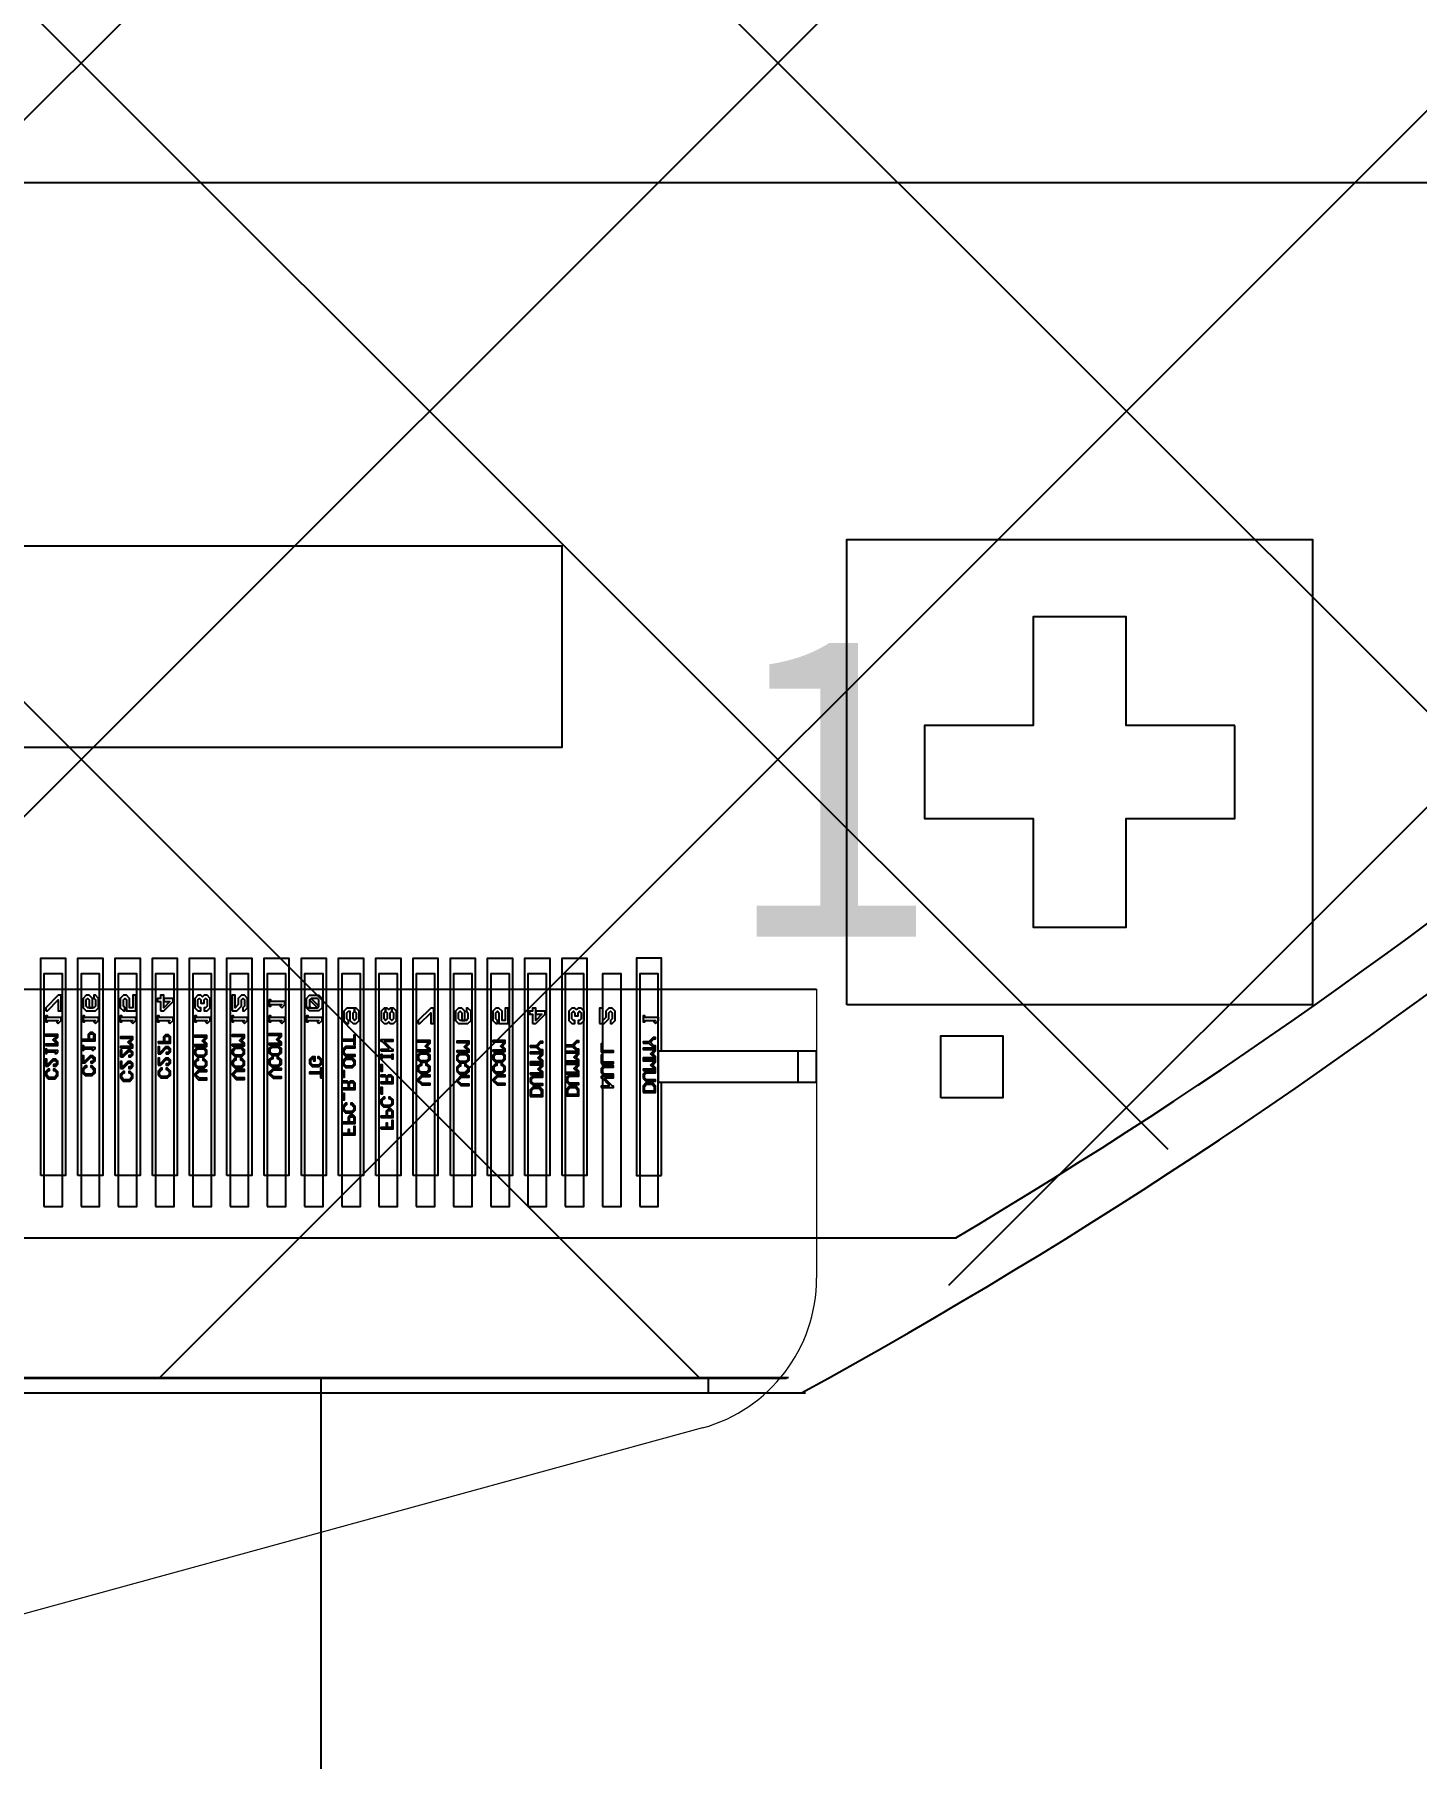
# Model space of a CAD drawing. Header units: millimetres. Extents: x 1040 to 3675, y 249 to 975.
# Drawn here: x 3313.32 to 3317.77, y 853.98 to 859.53 of the extents above; entities that cross this region are included whole.
import ezdxf

# ---------------------------------------------------------------- set-up
doc = ezdxf.new("R2010")
doc.units = ezdxf.units.MM
for name, color, linetype in [('BL', 6, 'Continuous'), ('FPC', 33, 'Continuous'), ('LCD', 5, 'Continuous')]:
    doc.layers.add(name, color=color, linetype=linetype)
doc.styles.add('宋体', font='')
doc.styles.get('宋体').set_extended_font_data('SimSun')

# ---------------------------------------------------------------- blocks, each defined once
blk = doc.blocks.new('de')
at = {"layer": 'LCD', "color": 1}
blk.add_line((59.2205, 99.5683), (32.5407, 99.5683), dxfattribs=at)
blk.add_lwpolyline([(53.0447, 128.0883), (38.7164, 128.0883, 0.197623), (29.1945, 118.2785), (29.1945, 104.9381, 0.164832), (36.687, 96.1683), (55.0742, 96.1683, 0.164367), (62.5545, 104.908), (62.5545, 118.3087, 0.197153)], format="xyb", close=True, dxfattribs=at)
at = {"layer": 'LCD', "color": 5}
blk.add_lwpolyline([(54.7231, 96.9193), (54.7231, 98.4193), (56.2231, 98.4193), (56.2231, 96.9193), (54.7231, 96.9193)], close=True, dxfattribs=at)
at = {"layer": 'LCD', "color": 1}
blk.add_lwpolyline([(37.9445, 97.7483), (37.9445, 98.3983), (53.8045, 98.3983), (53.8045, 97.7483), (37.9445, 97.7483)], close=True, dxfattribs=at)
at = {"layer": 'LCD', "color": 3}
blk.add_lwpolyline([(55.9731, 97.8193), (55.6231, 97.8193), (55.6231, 98.1693), (55.3231, 98.1693), (55.3231, 97.8193), (54.9731, 97.8193), (54.9731, 97.5193), (55.3231, 97.5193), (55.3231, 97.1693), (55.6231, 97.1693), (55.6231, 97.5193), (55.9731, 97.5193), (55.9731, 97.8193)], close=True, dxfattribs=at)
at = {"layer": 'LCD'}
for points in [[(52.1254, 96.3693), (52.1254, 97.0693), (52.2054, 97.0693), (52.2054, 96.3693), (52.1254, 96.3693)], [(52.2454, 96.3693), (52.2454, 97.0693), (52.3254, 97.0693), (52.3254, 96.3693), (52.2454, 96.3693)], [(52.3654, 96.3693), (52.3654, 97.0693), (52.4454, 97.0693), (52.4454, 96.3693), (52.3654, 96.3693)], [(52.4854, 96.3693), (52.4854, 97.0693), (52.5654, 97.0693), (52.5654, 96.3693), (52.4854, 96.3693)], [(52.6054, 96.3693), (52.6054, 97.0693), (52.6854, 97.0693), (52.6854, 96.3693), (52.6054, 96.3693)], [(52.7254, 96.3693), (52.7254, 97.0693), (52.8054, 97.0693), (52.8054, 96.3693), (52.7254, 96.3693)], [(52.8454, 96.3693), (52.8454, 97.0693), (52.9254, 97.0693), (52.9254, 96.3693), (52.8454, 96.3693)], [(52.9654, 96.3693), (52.9654, 97.0693), (53.0454, 97.0693), (53.0454, 96.3693), (52.9654, 96.3693)], [(53.0854, 96.3693), (53.0854, 97.0693), (53.1654, 97.0693), (53.1654, 96.3693), (53.0854, 96.3693)], [(53.2054, 96.3693), (53.2054, 97.0693), (53.2854, 97.0693), (53.2854, 96.3693), (53.2054, 96.3693)], [(53.3254, 96.3693), (53.3254, 97.0693), (53.4054, 97.0693), (53.4054, 96.3693), (53.3254, 96.3693)], [(53.4454, 96.3693), (53.4454, 97.0693), (53.5254, 97.0693), (53.5254, 96.3693), (53.4454, 96.3693)], [(53.5654, 96.3693), (53.5654, 97.0693), (53.6454, 97.0693), (53.6454, 96.3693), (53.5654, 96.3693)], [(53.6854, 96.3693), (53.6854, 97.0693), (53.7654, 97.0693), (53.7654, 96.3693), (53.6854, 96.3693)], [(53.8054, 96.3693), (53.8054, 97.0693), (53.8854, 97.0693), (53.8854, 96.3693), (53.8054, 96.3693)], [(54.1254, 96.3693), (54.1254, 96.6693), (54.6254, 96.6693), (54.6254, 96.7693), (54.1254, 96.7693), (54.1254, 97.0693), (54.0454, 97.0693), (54.0454, 96.3693), (54.1254, 96.3693)], [(52.1419, 96.8996), (52.1469, 96.8996), (52.1819, 96.9346), (52.1819, 96.8996), (52.1919, 96.8996), (52.1919, 96.9496), (52.1819, 96.9496), (52.1419, 96.9096), (52.1419, 96.8996)], [(52.2719, 96.8996), (52.3019, 96.8996), (52.3119, 96.9096), (52.3119, 96.9396), (52.3019, 96.9496), (52.2969, 96.9496), (52.2969, 96.9396), (52.3019, 96.9346), (52.3019, 96.9146), (52.2969, 96.9096), (52.2769, 96.9096), (52.2719, 96.9146), (52.2719, 96.9346), (52.2769, 96.9396), (52.2819, 96.9346), (52.2819, 96.9096), (52.2919, 96.9096), (52.2919, 96.9396), (52.2819, 96.9496), (52.2719, 96.9496), (52.2619, 96.9396), (52.2619, 96.9096), (52.2719, 96.8996)], [(52.3919, 96.8996), (52.3969, 96.8996), (52.3969, 96.9096), (52.3919, 96.9146), (52.3919, 96.9346), (52.3969, 96.9396), (52.4019, 96.9346), (52.4019, 96.8996), (52.4319, 96.8996), (52.4319, 96.9496), (52.4219, 96.9496), (52.4219, 96.9096), (52.4119, 96.9096), (52.4119, 96.9396), (52.4019, 96.9496), (52.3919, 96.9496), (52.3819, 96.9396), (52.3819, 96.9096), (52.3919, 96.8996)], [(52.5119, 96.8996), (52.5219, 96.8996), (52.5519, 96.9296), (52.5519, 96.9396), (52.5219, 96.9396), (52.5219, 96.9296), (52.5419, 96.9296), (52.5219, 96.9096), (52.5219, 96.9496), (52.5119, 96.9496), (52.5119, 96.9396), (52.5019, 96.9396), (52.5019, 96.9296), (52.5119, 96.9296), (52.5119, 96.8996)], [(52.6319, 96.8996), (52.6419, 96.8996), (52.6419, 96.9096), (52.6369, 96.9096), (52.6319, 96.9146), (52.6319, 96.9346), (52.6369, 96.9396), (52.6419, 96.9346), (52.6419, 96.9246), (52.6519, 96.9246), (52.6519, 96.9346), (52.6569, 96.9396), (52.6619, 96.9346), (52.6619, 96.9146), (52.6569, 96.9096), (52.6519, 96.9096), (52.6519, 96.8996), (52.6619, 96.8996), (52.6719, 96.9096), (52.6719, 96.9396), (52.6619, 96.9496), (52.6519, 96.9496), (52.6469, 96.9446), (52.6419, 96.9496), (52.6319, 96.9496), (52.6219, 96.9396), (52.6219, 96.9096), (52.6319, 96.8996)], [(52.7419, 96.8996), (52.7569, 96.8996), (52.7719, 96.9146), (52.7719, 96.9346), (52.7769, 96.9396), (52.7819, 96.9346), (52.7819, 96.9146), (52.7769, 96.9096), (52.7769, 96.8996), (52.7819, 96.8996), (52.7919, 96.9096), (52.7919, 96.9396), (52.7819, 96.9496), (52.7719, 96.9496), (52.7619, 96.9396), (52.7619, 96.9196), (52.7519, 96.9096), (52.7519, 96.9496), (52.7419, 96.9496), (52.7419, 96.8996)], [(52.9019, 96.9096), (52.9119, 96.9196), (52.9119, 96.9296), (52.8669, 96.9296), (52.8669, 96.9346), (52.8619, 96.9346), (52.8619, 96.9146), (52.8669, 96.9146), (52.8669, 96.9196), (52.9019, 96.9196), (52.8969, 96.9146), (52.9019, 96.9096)], [(52.9819, 96.9096), (52.9819, 96.9396), (52.9919, 96.9496), (53.0219, 96.9496), (53.0319, 96.9396), (53.0319, 96.9096), (53.0219, 96.8996), (52.9919, 96.8996), (52.9819, 96.9096), (53.0169, 96.9096), (53.0219, 96.9146), (53.0219, 96.9346), (53.0169, 96.9396), (52.9969, 96.9396), (52.9919, 96.9346), (52.9919, 96.9146), (52.9969, 96.9096), (52.9819, 96.9096)], [(53.0169, 96.9096), (53.0219, 96.9146), (52.9969, 96.9396), (52.9919, 96.9346), (53.0169, 96.9096)], [(52.1819, 96.8586), (52.1919, 96.8686), (52.1919, 96.8786), (52.1469, 96.8786), (52.1469, 96.8836), (52.1419, 96.8836), (52.1419, 96.8636), (52.1469, 96.8636), (52.1469, 96.8686), (52.1819, 96.8686), (52.1769, 96.8636), (52.1819, 96.8586)], [(52.3019, 96.8586), (52.3119, 96.8686), (52.3119, 96.8786), (52.2669, 96.8786), (52.2669, 96.8836), (52.2619, 96.8836), (52.2619, 96.8636), (52.2669, 96.8636), (52.2669, 96.8686), (52.3019, 96.8686), (52.2969, 96.8636), (52.3019, 96.8586)], [(52.4219, 96.8586), (52.4319, 96.8686), (52.4319, 96.8786), (52.3869, 96.8786), (52.3869, 96.8836), (52.3819, 96.8836), (52.3819, 96.8636), (52.3869, 96.8636), (52.3869, 96.8686), (52.4219, 96.8686), (52.4169, 96.8636), (52.4219, 96.8586)], [(52.5419, 96.8586), (52.5519, 96.8686), (52.5519, 96.8786), (52.5069, 96.8786), (52.5069, 96.8836), (52.5019, 96.8836), (52.5019, 96.8636), (52.5069, 96.8636), (52.5069, 96.8686), (52.5419, 96.8686), (52.5369, 96.8636), (52.5419, 96.8586)], [(52.6619, 96.8586), (52.6719, 96.8686), (52.6719, 96.8786), (52.6269, 96.8786), (52.6269, 96.8836), (52.6219, 96.8836), (52.6219, 96.8636), (52.6269, 96.8636), (52.6269, 96.8686), (52.6619, 96.8686), (52.6569, 96.8636), (52.6619, 96.8586)], [(52.7819, 96.8586), (52.7919, 96.8686), (52.7919, 96.8786), (52.7469, 96.8786), (52.7469, 96.8836), (52.7419, 96.8836), (52.7419, 96.8636), (52.7469, 96.8636), (52.7469, 96.8686), (52.7819, 96.8686), (52.7769, 96.8636), (52.7819, 96.8586)], [(52.9019, 96.8586), (52.9119, 96.8686), (52.9119, 96.8786), (52.8669, 96.8786), (52.8669, 96.8836), (52.8619, 96.8836), (52.8619, 96.8636), (52.8669, 96.8636), (52.8669, 96.8686), (52.9019, 96.8686), (52.8969, 96.8636), (52.9019, 96.8586)], [(53.0219, 96.8586), (53.0319, 96.8686), (53.0319, 96.8786), (52.9869, 96.8786), (52.9869, 96.8836), (52.9819, 96.8836), (52.9819, 96.8636), (52.9869, 96.8636), (52.9869, 96.8686), (53.0219, 96.8686), (53.0169, 96.8636), (53.0219, 96.8586)], [(53.1119, 96.8586), (53.1169, 96.8586), (53.1169, 96.8686), (53.1119, 96.8736), (53.1119, 96.8936), (53.1169, 96.8986), (53.1219, 96.8986), (53.1219, 96.8686), (53.1319, 96.8586), (53.1419, 96.8586), (53.1519, 96.8686), (53.1519, 96.8986), (53.1419, 96.9086), (53.1369, 96.9086), (53.1369, 96.8986), (53.1419, 96.8936), (53.1419, 96.8736), (53.1369, 96.8686), (53.1319, 96.8736), (53.1319, 96.8936), (53.1369, 96.8986), (53.1369, 96.9086), (53.1119, 96.9086), (53.1019, 96.8986), (53.1019, 96.8686), (53.1119, 96.8586)], [(53.2319, 96.8586), (53.2419, 96.8586), (53.2469, 96.8636), (53.2519, 96.8586), (53.2619, 96.8586), (53.2719, 96.8686), (53.2719, 96.8986), (53.2619, 96.9086), (53.2569, 96.9086), (53.2569, 96.8986), (53.2619, 96.8936), (53.2619, 96.8736), (53.2569, 96.8686), (53.2519, 96.8736), (53.2519, 96.8936), (53.2569, 96.8986), (53.2569, 96.9086), (53.2519, 96.9086), (53.2469, 96.9036), (53.2419, 96.9086), (53.2369, 96.9086), (53.2369, 96.8986), (53.2419, 96.8936), (53.2419, 96.8736), (53.2369, 96.8686), (53.2319, 96.8736), (53.2319, 96.8936), (53.2369, 96.8986), (53.2369, 96.9086), (53.2319, 96.9086), (53.2219, 96.8986), (53.2219, 96.8686), (53.2319, 96.8586)], [(53.3419, 96.8586), (53.3469, 96.8586), (53.3819, 96.8936), (53.3819, 96.8586), (53.3919, 96.8586), (53.3919, 96.9086), (53.3819, 96.9086), (53.3419, 96.8686), (53.3419, 96.8586)], [(53.4719, 96.8586), (53.5019, 96.8586), (53.5119, 96.8686), (53.5119, 96.8986), (53.5019, 96.9086), (53.4969, 96.9086), (53.4969, 96.8986), (53.5019, 96.8936), (53.5019, 96.8736), (53.4969, 96.8686), (53.4769, 96.8686), (53.4719, 96.8736), (53.4719, 96.8936), (53.4769, 96.8986), (53.4819, 96.8936), (53.4819, 96.8686), (53.4919, 96.8686), (53.4919, 96.8986), (53.4819, 96.9086), (53.4719, 96.9086), (53.4619, 96.8986), (53.4619, 96.8686), (53.4719, 96.8586)], [(53.5919, 96.8586), (53.5969, 96.8586), (53.5969, 96.8686), (53.5919, 96.8736), (53.5919, 96.8936), (53.5969, 96.8986), (53.6019, 96.8936), (53.6019, 96.8586), (53.6319, 96.8586), (53.6319, 96.9086), (53.6219, 96.9086), (53.6219, 96.8686), (53.6119, 96.8686), (53.6119, 96.8986), (53.6019, 96.9086), (53.5919, 96.9086), (53.5819, 96.8986), (53.5819, 96.8686), (53.5919, 96.8586)], [(53.7104, 96.8586), (53.7204, 96.8586), (53.7504, 96.8886), (53.7504, 96.8986), (53.7204, 96.8986), (53.7204, 96.8886), (53.7404, 96.8886), (53.7204, 96.8686), (53.7204, 96.9086), (53.7104, 96.9086), (53.7104, 96.8986), (53.7004, 96.8986), (53.7004, 96.8886), (53.7104, 96.8886), (53.7104, 96.8586)], [(53.8367, 96.8586), (53.8467, 96.8586), (53.8467, 96.8686), (53.8417, 96.8686), (53.8367, 96.8736), (53.8367, 96.8936), (53.8417, 96.8986), (53.8467, 96.8936), (53.8467, 96.8836), (53.8567, 96.8836), (53.8567, 96.8936), (53.8617, 96.8986), (53.8667, 96.8936), (53.8667, 96.8736), (53.8617, 96.8686), (53.8567, 96.8686), (53.8567, 96.8586), (53.8667, 96.8586), (53.8767, 96.8686), (53.8767, 96.8986), (53.8667, 96.9086), (53.8567, 96.9086), (53.8517, 96.9036), (53.8467, 96.9086), (53.8367, 96.9086), (53.8267, 96.8986), (53.8267, 96.8686), (53.8367, 96.8586)], [(53.9264, 96.8586), (53.9414, 96.8586), (53.9564, 96.8736), (53.9564, 96.8936), (53.9614, 96.8986), (53.9664, 96.8936), (53.9664, 96.8736), (53.9614, 96.8686), (53.9614, 96.8586), (53.9664, 96.8586), (53.9764, 96.8686), (53.9764, 96.8986), (53.9664, 96.9086), (53.9564, 96.9086), (53.9464, 96.8986), (53.9464, 96.8786), (53.9364, 96.8686), (53.9364, 96.9086), (53.9264, 96.9086), (53.9264, 96.8586)], [(54.1064, 96.8586), (54.1164, 96.8686), (54.1164, 96.8786), (54.0714, 96.8786), (54.0714, 96.8836), (54.0664, 96.8836), (54.0664, 96.8636), (54.0714, 96.8636), (54.0714, 96.8686), (54.1064, 96.8686), (54.1014, 96.8636), (54.1064, 96.8586)], [(52.1407, 96.7881), (52.1807, 96.7881), (52.1807, 96.7971), (52.1717, 96.8058), (52.1807, 96.8148), (52.1807, 96.8236), (52.1407, 96.8236), (52.1407, 96.8193), (52.1762, 96.8193), (52.1762, 96.8171), (52.1649, 96.8058), (52.1762, 96.7948), (52.1762, 96.7926), (52.1407, 96.7926), (52.1407, 96.7881)], [(52.2604, 96.8028), (52.3004, 96.8028), (52.3004, 96.8228), (52.2937, 96.8296), (52.2892, 96.8296), (52.2892, 96.8251), (52.2924, 96.8251), (52.2959, 96.8218), (52.2959, 96.8073), (52.2824, 96.8073), (52.2824, 96.8218), (52.2859, 96.8251), (52.2892, 96.8251), (52.2892, 96.8296), (52.2847, 96.8296), (52.2782, 96.8228), (52.2782, 96.8073), (52.2604, 96.8073), (52.2604, 96.8028)], [(52.3824, 96.7806), (52.4224, 96.7806), (52.4224, 96.7896), (52.4134, 96.7983), (52.4224, 96.8073), (52.4224, 96.8161), (52.3824, 96.8161), (52.3824, 96.8118), (52.4179, 96.8118), (52.4179, 96.8096), (52.4067, 96.7983), (52.4179, 96.7873), (52.4179, 96.7851), (52.3824, 96.7851), (52.3824, 96.7806)], [(52.5034, 96.7953), (52.5434, 96.7953), (52.5434, 96.8153), (52.5367, 96.8221), (52.5322, 96.8221), (52.5322, 96.8176), (52.5354, 96.8176), (52.5389, 96.8143), (52.5389, 96.7998), (52.5254, 96.7998), (52.5254, 96.8143), (52.5289, 96.8176), (52.5322, 96.8176), (52.5322, 96.8221), (52.5277, 96.8221), (52.5212, 96.8153), (52.5212, 96.7998), (52.5034, 96.7998), (52.5034, 96.7953)], [(52.6212, 96.7851), (52.6612, 96.7851), (52.6612, 96.7941), (52.6522, 96.8028), (52.6612, 96.8118), (52.6612, 96.8206), (52.6212, 96.8206), (52.6212, 96.8163), (52.6567, 96.8163), (52.6567, 96.8141), (52.6454, 96.8028), (52.6567, 96.7918), (52.6567, 96.7896), (52.6212, 96.7896), (52.6212, 96.7851)], [(52.7422, 96.7863), (52.7822, 96.7863), (52.7822, 96.7953), (52.7732, 96.8041), (52.7822, 96.8131), (52.7822, 96.8218), (52.7422, 96.8218), (52.7422, 96.8176), (52.7777, 96.8176), (52.7777, 96.8153), (52.7664, 96.8041), (52.7777, 96.7931), (52.7777, 96.7908), (52.7422, 96.7908), (52.7422, 96.7863)], [(52.8609, 96.7898), (52.9009, 96.7898), (52.9009, 96.7988), (52.8919, 96.8076), (52.9009, 96.8166), (52.9009, 96.8253), (52.8609, 96.8253), (52.8609, 96.8211), (52.8964, 96.8211), (52.8964, 96.8188), (52.8852, 96.8076), (52.8964, 96.7966), (52.8964, 96.7943), (52.8609, 96.7943), (52.8609, 96.7898)], [(53.1342, 96.7898), (53.1387, 96.7898), (53.1387, 96.8211), (53.1342, 96.8211), (53.1342, 96.8076), (53.0987, 96.8076), (53.0987, 96.8033), (53.1342, 96.8033), (53.1342, 96.7898)], [(53.2209, 96.7708), (53.2609, 96.7708), (53.2609, 96.7753), (53.2574, 96.7753), (53.2342, 96.7986), (53.2342, 96.8021), (53.2609, 96.8021), (53.2609, 96.8063), (53.2209, 96.8063), (53.2209, 96.8021), (53.2242, 96.8021), (53.2464, 96.7798), (53.2464, 96.7753), (53.2209, 96.7753), (53.2209, 96.7708)], [(53.3399, 96.7683), (53.3799, 96.7683), (53.3799, 96.7773), (53.3709, 96.7861), (53.3799, 96.7951), (53.3799, 96.8038), (53.3399, 96.8038), (53.3399, 96.7996), (53.3754, 96.7996), (53.3754, 96.7973), (53.3642, 96.7861), (53.3754, 96.7751), (53.3754, 96.7728), (53.3399, 96.7728), (53.3399, 96.7683)], [(53.4657, 96.7661), (53.5057, 96.7661), (53.5057, 96.7751), (53.4967, 96.7838), (53.5057, 96.7928), (53.5057, 96.8016), (53.4657, 96.8016), (53.4657, 96.7973), (53.5012, 96.7973), (53.5012, 96.7951), (53.4899, 96.7838), (53.5012, 96.7728), (53.5012, 96.7706), (53.4657, 96.7706), (53.4657, 96.7661)], [(53.5824, 96.7683), (53.6224, 96.7683), (53.6224, 96.7773), (53.6134, 96.7861), (53.6224, 96.7951), (53.6224, 96.8038), (53.5824, 96.8038), (53.5824, 96.7996), (53.6179, 96.7996), (53.6179, 96.7973), (53.6067, 96.7861), (53.6179, 96.7751), (53.6179, 96.7728), (53.5824, 96.7728), (53.5824, 96.7683)], [(53.7029, 96.7828), (53.7217, 96.7828), (53.7349, 96.7693), (53.7429, 96.7693), (53.7429, 96.7738), (53.7372, 96.7738), (53.7262, 96.7851), (53.7372, 96.7961), (53.7429, 96.7961), (53.7429, 96.8006), (53.7349, 96.8006), (53.7217, 96.7871), (53.7029, 96.7871), (53.7029, 96.7828)], [(53.8194, 96.7851), (53.8382, 96.7851), (53.8514, 96.7716), (53.8594, 96.7716), (53.8594, 96.7761), (53.8537, 96.7761), (53.8427, 96.7873), (53.8537, 96.7983), (53.8594, 96.7983), (53.8594, 96.8028), (53.8514, 96.8028), (53.8382, 96.7893), (53.8194, 96.7893), (53.8194, 96.7851)], [(54.0664, 96.7958), (54.0852, 96.7958), (54.0984, 96.7823), (54.1064, 96.7823), (54.1064, 96.7868), (54.1007, 96.7868), (54.0897, 96.7981), (54.1007, 96.8091), (54.1064, 96.8091), (54.1064, 96.8136), (54.0984, 96.8136), (54.0852, 96.8001), (54.0664, 96.8001), (54.0664, 96.7958)], [(55.0254, 96.6193), (55.0254, 96.8193), (55.2254, 96.8193), (55.2254, 96.6193), (55.0254, 96.6193)], [(52.1407, 96.7626), (52.1449, 96.7626), (52.1449, 96.7671), (52.1717, 96.7671), (52.1717, 96.7626), (52.1762, 96.7626), (52.1807, 96.7671), (52.1807, 96.7716), (52.1449, 96.7716), (52.1449, 96.7761), (52.1407, 96.7761), (52.1407, 96.7626)], [(52.2604, 96.7728), (52.2647, 96.7728), (52.2647, 96.7773), (52.2914, 96.7773), (52.2914, 96.7728), (52.2959, 96.7728), (52.3004, 96.7773), (52.3004, 96.7818), (52.2647, 96.7818), (52.2647, 96.7863), (52.2604, 96.7863), (52.2604, 96.7728)], [(52.2604, 96.7318), (52.2692, 96.7318), (52.2869, 96.7498), (52.2914, 96.7498), (52.2959, 96.7453), (52.2959, 96.7408), (52.2914, 96.7363), (52.2869, 96.7363), (52.2869, 96.7318), (52.2937, 96.7318), (52.3004, 96.7386), (52.3004, 96.7476), (52.2937, 96.7541), (52.2847, 96.7541), (52.2669, 96.7363), (52.2647, 96.7363), (52.2647, 96.7541), (52.2604, 96.7541), (52.2604, 96.7318)], [(52.3824, 96.7508), (52.3912, 96.7508), (52.4089, 96.7686), (52.4134, 96.7686), (52.4179, 96.7641), (52.4179, 96.7596), (52.4134, 96.7551), (52.4089, 96.7551), (52.4089, 96.7508), (52.4157, 96.7508), (52.4224, 96.7573), (52.4224, 96.7663), (52.4157, 96.7731), (52.4067, 96.7731), (52.3889, 96.7551), (52.3867, 96.7551), (52.3867, 96.7731), (52.3824, 96.7731), (52.3824, 96.7508)], [(52.5034, 96.7611), (52.5122, 96.7611), (52.5299, 96.7788), (52.5344, 96.7788), (52.5389, 96.7743), (52.5389, 96.7698), (52.5344, 96.7653), (52.5299, 96.7653), (52.5299, 96.7611), (52.5367, 96.7611), (52.5434, 96.7676), (52.5434, 96.7766), (52.5367, 96.7833), (52.5277, 96.7833), (52.5099, 96.7653), (52.5077, 96.7653), (52.5077, 96.7833), (52.5034, 96.7833), (52.5034, 96.7611)], [(52.5034, 96.7243), (52.5122, 96.7243), (52.5299, 96.7423), (52.5344, 96.7423), (52.5389, 96.7378), (52.5389, 96.7333), (52.5344, 96.7288), (52.5299, 96.7288), (52.5299, 96.7243), (52.5367, 96.7243), (52.5434, 96.7311), (52.5434, 96.7401), (52.5367, 96.7466), (52.5277, 96.7466), (52.5099, 96.7288), (52.5077, 96.7288), (52.5077, 96.7466), (52.5034, 96.7466), (52.5034, 96.7243)], [(52.6299, 96.7508), (52.6432, 96.7508), (52.6432, 96.7553), (52.6322, 96.7553), (52.6254, 96.7618), (52.6254, 96.7708), (52.6322, 96.7776), (52.6499, 96.7776), (52.6567, 96.7708), (52.6567, 96.7618), (52.6499, 96.7553), (52.6432, 96.7553), (52.6432, 96.7508), (52.6522, 96.7508), (52.6612, 96.7596), (52.6612, 96.7731), (52.6522, 96.7818), (52.6299, 96.7818), (52.6212, 96.7731), (52.6212, 96.7596), (52.6299, 96.7508)], [(52.6212, 96.7231), (52.6299, 96.7143), (52.6522, 96.7143), (52.6612, 96.7231), (52.6612, 96.7366), (52.6522, 96.7453), (52.6477, 96.7453), (52.6477, 96.7408), (52.6499, 96.7408), (52.6567, 96.7343), (52.6567, 96.7253), (52.6499, 96.7186), (52.6322, 96.7186), (52.6254, 96.7253), (52.6254, 96.7343), (52.6322, 96.7408), (52.6344, 96.7408), (52.6344, 96.7453), (52.6299, 96.7453), (52.6212, 96.7366), (52.6212, 96.7231)], [(52.7509, 96.7521), (52.7642, 96.7521), (52.7642, 96.7566), (52.7532, 96.7566), (52.7464, 96.7631), (52.7464, 96.7721), (52.7532, 96.7788), (52.7709, 96.7788), (52.7777, 96.7721), (52.7777, 96.7631), (52.7709, 96.7566), (52.7642, 96.7566), (52.7642, 96.7521), (52.7732, 96.7521), (52.7822, 96.7608), (52.7822, 96.7743), (52.7732, 96.7831), (52.7509, 96.7831), (52.7422, 96.7743), (52.7422, 96.7608), (52.7509, 96.7521)], [(52.7422, 96.7243), (52.7509, 96.7156), (52.7732, 96.7156), (52.7822, 96.7243), (52.7822, 96.7378), (52.7732, 96.7466), (52.7687, 96.7466), (52.7687, 96.7421), (52.7709, 96.7421), (52.7777, 96.7356), (52.7777, 96.7266), (52.7709, 96.7198), (52.7532, 96.7198), (52.7464, 96.7266), (52.7464, 96.7356), (52.7532, 96.7421), (52.7554, 96.7421), (52.7554, 96.7466), (52.7509, 96.7466), (52.7422, 96.7378), (52.7422, 96.7243)], [(52.8697, 96.7556), (52.8829, 96.7556), (52.8829, 96.7601), (52.8719, 96.7601), (52.8652, 96.7666), (52.8652, 96.7756), (52.8719, 96.7823), (52.8897, 96.7823), (52.8964, 96.7756), (52.8964, 96.7666), (52.8897, 96.7601), (52.8829, 96.7601), (52.8829, 96.7556), (52.8919, 96.7556), (52.9009, 96.7643), (52.9009, 96.7778), (52.8919, 96.7866), (52.8697, 96.7866), (52.8609, 96.7778), (52.8609, 96.7643), (52.8697, 96.7556)], [(52.8609, 96.7278), (52.8697, 96.7191), (52.8919, 96.7191), (52.9009, 96.7278), (52.9009, 96.7413), (52.8919, 96.7501), (52.8874, 96.7501), (52.8874, 96.7456), (52.8897, 96.7456), (52.8964, 96.7391), (52.8964, 96.7301), (52.8897, 96.7233), (52.8719, 96.7233), (52.8652, 96.7301), (52.8652, 96.7391), (52.8719, 96.7456), (52.8742, 96.7456), (52.8742, 96.7501), (52.8697, 96.7501), (52.8609, 96.7413), (52.8609, 96.7278)], [(52.9917, 96.7291), (53.0004, 96.7203), (53.0227, 96.7203), (53.0317, 96.7291), (53.0317, 96.7426), (53.0227, 96.7513), (53.0182, 96.7513), (53.0182, 96.7468), (53.0204, 96.7468), (53.0272, 96.7403), (53.0272, 96.7313), (53.0204, 96.7246), (53.0027, 96.7246), (52.9959, 96.7313), (52.9959, 96.7403), (53.0027, 96.7468), (53.0049, 96.7468), (53.0049, 96.7381), (53.0094, 96.7381), (53.0094, 96.7513), (53.0004, 96.7513), (52.9917, 96.7426), (52.9917, 96.7291)], [(53.0987, 96.7623), (53.1074, 96.7533), (53.1387, 96.7533), (53.1387, 96.7578), (53.1097, 96.7578), (53.1029, 96.7643), (53.1029, 96.7733), (53.1097, 96.7801), (53.1387, 96.7801), (53.1387, 96.7843), (53.1074, 96.7843), (53.0987, 96.7756), (53.0987, 96.7623)], [(53.1074, 96.7168), (53.1207, 96.7168), (53.1207, 96.7213), (53.1097, 96.7213), (53.1029, 96.7278), (53.1029, 96.7368), (53.1097, 96.7433), (53.1274, 96.7433), (53.1342, 96.7368), (53.1342, 96.7278), (53.1274, 96.7213), (53.1207, 96.7213), (53.1207, 96.7168), (53.1297, 96.7168), (53.1387, 96.7256), (53.1387, 96.7391), (53.1297, 96.7478), (53.1074, 96.7478), (53.0987, 96.7391), (53.0987, 96.7256), (53.1074, 96.7168)], [(53.2209, 96.7453), (53.2252, 96.7453), (53.2252, 96.7498), (53.2564, 96.7498), (53.2564, 96.7453), (53.2609, 96.7453), (53.2609, 96.7588), (53.2564, 96.7588), (53.2564, 96.7543), (53.2252, 96.7543), (53.2252, 96.7588), (53.2209, 96.7588), (53.2209, 96.7453)], [(53.3487, 96.7341), (53.3619, 96.7341), (53.3619, 96.7386), (53.3509, 96.7386), (53.3442, 96.7451), (53.3442, 96.7541), (53.3509, 96.7608), (53.3687, 96.7608), (53.3754, 96.7541), (53.3754, 96.7451), (53.3687, 96.7386), (53.3619, 96.7386), (53.3619, 96.7341), (53.3709, 96.7341), (53.3799, 96.7428), (53.3799, 96.7563), (53.3709, 96.7651), (53.3487, 96.7651), (53.3399, 96.7563), (53.3399, 96.7428), (53.3487, 96.7341)], [(53.4744, 96.7318), (53.4877, 96.7318), (53.4877, 96.7363), (53.4767, 96.7363), (53.4699, 96.7428), (53.4699, 96.7518), (53.4767, 96.7586), (53.4944, 96.7586), (53.5012, 96.7518), (53.5012, 96.7428), (53.4944, 96.7363), (53.4877, 96.7363), (53.4877, 96.7318), (53.4967, 96.7318), (53.5057, 96.7406), (53.5057, 96.7541), (53.4967, 96.7628), (53.4744, 96.7628), (53.4657, 96.7541), (53.4657, 96.7406), (53.4744, 96.7318)], [(53.5912, 96.7341), (53.6044, 96.7341), (53.6044, 96.7386), (53.5934, 96.7386), (53.5867, 96.7451), (53.5867, 96.7541), (53.5934, 96.7608), (53.6112, 96.7608), (53.6179, 96.7541), (53.6179, 96.7451), (53.6112, 96.7386), (53.6044, 96.7386), (53.6044, 96.7341), (53.6134, 96.7341), (53.6224, 96.7428), (53.6224, 96.7563), (53.6134, 96.7651), (53.5912, 96.7651), (53.5824, 96.7563), (53.5824, 96.7428), (53.5912, 96.7341)], [(53.7029, 96.7306), (53.7429, 96.7306), (53.7429, 96.7396), (53.7339, 96.7483), (53.7429, 96.7573), (53.7429, 96.7661), (53.7029, 96.7661), (53.7029, 96.7618), (53.7384, 96.7618), (53.7384, 96.7596), (53.7272, 96.7483), (53.7384, 96.7373), (53.7384, 96.7351), (53.7029, 96.7351), (53.7029, 96.7306)], [(53.8194, 96.7328), (53.8594, 96.7328), (53.8594, 96.7418), (53.8504, 96.7506), (53.8594, 96.7596), (53.8594, 96.7683), (53.8194, 96.7683), (53.8194, 96.7641), (53.8549, 96.7641), (53.8549, 96.7618), (53.8437, 96.7506), (53.8549, 96.7396), (53.8549, 96.7373), (53.8194, 96.7373), (53.8194, 96.7328)], [(53.9309, 96.7663), (53.9709, 96.7663), (53.9709, 96.7708), (53.9352, 96.7708), (53.9352, 96.7931), (53.9309, 96.7931), (53.9309, 96.7663)], [(53.9309, 96.7298), (53.9709, 96.7298), (53.9709, 96.7343), (53.9352, 96.7343), (53.9352, 96.7563), (53.9309, 96.7563), (53.9309, 96.7298)], [(54.0664, 96.7436), (54.1064, 96.7436), (54.1064, 96.7526), (54.0974, 96.7613), (54.1064, 96.7703), (54.1064, 96.7791), (54.0664, 96.7791), (54.0664, 96.7748), (54.1019, 96.7748), (54.1019, 96.7726), (54.0907, 96.7613), (54.1019, 96.7503), (54.1019, 96.7481), (54.0664, 96.7481), (54.0664, 96.7436)], [(52.1407, 96.7216), (52.1494, 96.7216), (52.1672, 96.7396), (52.1717, 96.7396), (52.1762, 96.7351), (52.1762, 96.7306), (52.1717, 96.7261), (52.1672, 96.7261), (52.1672, 96.7216), (52.1739, 96.7216), (52.1807, 96.7283), (52.1807, 96.7373), (52.1739, 96.7438), (52.1649, 96.7438), (52.1472, 96.7261), (52.1449, 96.7261), (52.1449, 96.7438), (52.1407, 96.7438), (52.1407, 96.7216)], [(52.1407, 96.6896), (52.1494, 96.6806), (52.1717, 96.6806), (52.1807, 96.6896), (52.1807, 96.7028), (52.1717, 96.7118), (52.1672, 96.7118), (52.1672, 96.7073), (52.1694, 96.7073), (52.1762, 96.7006), (52.1762, 96.6918), (52.1694, 96.6851), (52.1517, 96.6851), (52.1449, 96.6918), (52.1449, 96.7006), (52.1517, 96.7073), (52.1539, 96.7073), (52.1539, 96.7118), (52.1494, 96.7118), (52.1407, 96.7028), (52.1407, 96.6896)], [(52.2604, 96.6998), (52.2692, 96.6908), (52.2914, 96.6908), (52.3004, 96.6998), (52.3004, 96.7131), (52.2914, 96.7221), (52.2869, 96.7221), (52.2869, 96.7176), (52.2892, 96.7176), (52.2959, 96.7108), (52.2959, 96.7021), (52.2892, 96.6953), (52.2714, 96.6953), (52.2647, 96.7021), (52.2647, 96.7108), (52.2714, 96.7176), (52.2737, 96.7176), (52.2737, 96.7221), (52.2692, 96.7221), (52.2604, 96.7131), (52.2604, 96.6998)], [(52.3824, 96.7141), (52.3912, 96.7141), (52.4089, 96.7321), (52.4134, 96.7321), (52.4179, 96.7276), (52.4179, 96.7231), (52.4134, 96.7186), (52.4089, 96.7186), (52.4089, 96.7141), (52.4157, 96.7141), (52.4224, 96.7208), (52.4224, 96.7298), (52.4157, 96.7363), (52.4067, 96.7363), (52.3889, 96.7186), (52.3867, 96.7186), (52.3867, 96.7363), (52.3824, 96.7363), (52.3824, 96.7141)], [(52.3824, 96.6821), (52.3912, 96.6731), (52.4134, 96.6731), (52.4224, 96.6821), (52.4224, 96.6953), (52.4134, 96.7043), (52.4089, 96.7043), (52.4089, 96.6998), (52.4112, 96.6998), (52.4179, 96.6931), (52.4179, 96.6843), (52.4112, 96.6776), (52.3934, 96.6776), (52.3867, 96.6843), (52.3867, 96.6931), (52.3934, 96.6998), (52.3957, 96.6998), (52.3957, 96.7043), (52.3912, 96.7043), (52.3824, 96.6953), (52.3824, 96.6821)], [(52.5034, 96.6923), (52.5122, 96.6833), (52.5344, 96.6833), (52.5434, 96.6923), (52.5434, 96.7056), (52.5344, 96.7146), (52.5299, 96.7146), (52.5299, 96.7101), (52.5322, 96.7101), (52.5389, 96.7033), (52.5389, 96.6946), (52.5322, 96.6878), (52.5144, 96.6878), (52.5077, 96.6946), (52.5077, 96.7033), (52.5144, 96.7101), (52.5167, 96.7101), (52.5167, 96.7146), (52.5122, 96.7146), (52.5034, 96.7056), (52.5034, 96.6923)], [(52.6212, 96.6911), (52.6344, 96.6776), (52.6612, 96.6776), (52.6612, 96.6821), (52.6367, 96.6821), (52.6254, 96.6933), (52.6367, 96.7043), (52.6612, 96.7043), (52.6612, 96.7088), (52.6344, 96.7088), (52.6212, 96.6956), (52.6212, 96.6911)], [(52.7422, 96.6923), (52.7554, 96.6788), (52.7822, 96.6788), (52.7822, 96.6833), (52.7577, 96.6833), (52.7464, 96.6946), (52.7577, 96.7056), (52.7822, 96.7056), (52.7822, 96.7101), (52.7554, 96.7101), (52.7422, 96.6968), (52.7422, 96.6923)], [(52.8609, 96.6958), (52.8742, 96.6823), (52.9009, 96.6823), (52.9009, 96.6868), (52.8764, 96.6868), (52.8652, 96.6981), (52.8764, 96.7091), (52.9009, 96.7091), (52.9009, 96.7136), (52.8742, 96.7136), (52.8609, 96.7003), (52.8609, 96.6958)], [(53.0272, 96.6836), (53.0317, 96.6836), (53.0317, 96.7148), (53.0272, 96.7148), (53.0272, 96.7016), (52.9917, 96.7016), (52.9917, 96.6971), (53.0272, 96.6971), (53.0272, 96.6836)], [(53.0987, 96.6846), (53.0987, 96.7068), (53.1029, 96.7068), (53.1029, 96.6846), (53.0987, 96.6846)], [(53.2209, 96.7043), (53.2209, 96.7266), (53.2252, 96.7266), (53.2252, 96.7043), (53.2209, 96.7043)], [(53.2209, 96.6656), (53.2609, 96.6656), (53.2609, 96.6856), (53.2542, 96.6923), (53.2452, 96.6923), (53.2409, 96.6878), (53.2364, 96.6923), (53.2209, 96.6923), (53.2209, 96.6878), (53.2352, 96.6878), (53.2387, 96.6846), (53.2387, 96.6701), (53.2429, 96.6701), (53.2429, 96.6846), (53.2464, 96.6878), (53.2529, 96.6878), (53.2564, 96.6846), (53.2564, 96.6701), (53.2209, 96.6701), (53.2209, 96.6656)], [(53.3399, 96.7063), (53.3487, 96.6976), (53.3709, 96.6976), (53.3799, 96.7063), (53.3799, 96.7198), (53.3709, 96.7286), (53.3664, 96.7286), (53.3664, 96.7241), (53.3687, 96.7241), (53.3754, 96.7176), (53.3754, 96.7086), (53.3687, 96.7018), (53.3509, 96.7018), (53.3442, 96.7086), (53.3442, 96.7176), (53.3509, 96.7241), (53.3532, 96.7241), (53.3532, 96.7286), (53.3487, 96.7286), (53.3399, 96.7198), (53.3399, 96.7063)], [(53.3399, 96.6743), (53.3532, 96.6608), (53.3799, 96.6608), (53.3799, 96.6653), (53.3554, 96.6653), (53.3442, 96.6766), (53.3554, 96.6876), (53.3799, 96.6876), (53.3799, 96.6921), (53.3532, 96.6921), (53.3399, 96.6788), (53.3399, 96.6743)], [(53.4657, 96.7041), (53.4744, 96.6953), (53.4967, 96.6953), (53.5057, 96.7041), (53.5057, 96.7176), (53.4967, 96.7263), (53.4922, 96.7263), (53.4922, 96.7218), (53.4944, 96.7218), (53.5012, 96.7153), (53.5012, 96.7063), (53.4944, 96.6996), (53.4767, 96.6996), (53.4699, 96.7063), (53.4699, 96.7153), (53.4767, 96.7218), (53.4789, 96.7218), (53.4789, 96.7263), (53.4744, 96.7263), (53.4657, 96.7176), (53.4657, 96.7041)], [(53.4657, 96.6721), (53.4789, 96.6586), (53.5057, 96.6586), (53.5057, 96.6631), (53.4812, 96.6631), (53.4699, 96.6743), (53.4812, 96.6853), (53.5057, 96.6853), (53.5057, 96.6898), (53.4789, 96.6898), (53.4657, 96.6766), (53.4657, 96.6721)], [(53.5824, 96.7063), (53.5912, 96.6976), (53.6134, 96.6976), (53.6224, 96.7063), (53.6224, 96.7198), (53.6134, 96.7286), (53.6089, 96.7286), (53.6089, 96.7241), (53.6112, 96.7241), (53.6179, 96.7176), (53.6179, 96.7086), (53.6112, 96.7018), (53.5934, 96.7018), (53.5867, 96.7086), (53.5867, 96.7176), (53.5934, 96.7241), (53.5957, 96.7241), (53.5957, 96.7286), (53.5912, 96.7286), (53.5824, 96.7198), (53.5824, 96.7063)], [(53.5824, 96.6743), (53.5957, 96.6608), (53.6224, 96.6608), (53.6224, 96.6653), (53.5979, 96.6653), (53.5867, 96.6766), (53.5979, 96.6876), (53.6224, 96.6876), (53.6224, 96.6921), (53.5957, 96.6921), (53.5824, 96.6788), (53.5824, 96.6743)], [(53.7029, 96.6941), (53.7429, 96.6941), (53.7429, 96.7031), (53.7339, 96.7118), (53.7429, 96.7208), (53.7429, 96.7296), (53.7029, 96.7296), (53.7029, 96.7251), (53.7384, 96.7251), (53.7384, 96.7231), (53.7272, 96.7118), (53.7384, 96.7008), (53.7384, 96.6986), (53.7029, 96.6986), (53.7029, 96.6941)], [(53.7029, 96.6686), (53.7117, 96.6598), (53.7429, 96.6598), (53.7429, 96.6641), (53.7139, 96.6641), (53.7072, 96.6708), (53.7072, 96.6798), (53.7139, 96.6863), (53.7429, 96.6863), (53.7429, 96.6908), (53.7117, 96.6908), (53.7029, 96.6821), (53.7029, 96.6686)], [(53.8194, 96.6963), (53.8594, 96.6963), (53.8594, 96.7053), (53.8504, 96.7141), (53.8594, 96.7231), (53.8594, 96.7318), (53.8194, 96.7318), (53.8194, 96.7273), (53.8549, 96.7273), (53.8549, 96.7253), (53.8437, 96.7141), (53.8549, 96.7031), (53.8549, 96.7008), (53.8194, 96.7008), (53.8194, 96.6963)], [(53.8194, 96.6708), (53.8282, 96.6621), (53.8594, 96.6621), (53.8594, 96.6663), (53.8304, 96.6663), (53.8237, 96.6731), (53.8237, 96.6821), (53.8304, 96.6886), (53.8594, 96.6886), (53.8594, 96.6931), (53.8282, 96.6931), (53.8194, 96.6843), (53.8194, 96.6708)], [(53.9309, 96.6998), (53.9397, 96.6911), (53.9709, 96.6911), (53.9709, 96.6953), (53.9419, 96.6953), (53.9352, 96.7021), (53.9352, 96.7111), (53.9419, 96.7176), (53.9709, 96.7176), (53.9709, 96.7221), (53.9397, 96.7221), (53.9309, 96.7133), (53.9309, 96.6998)], [(54.0664, 96.7071), (54.1064, 96.7071), (54.1064, 96.7161), (54.0974, 96.7248), (54.1064, 96.7338), (54.1064, 96.7426), (54.0664, 96.7426), (54.0664, 96.7381), (54.1019, 96.7381), (54.1019, 96.7361), (54.0907, 96.7248), (54.1019, 96.7138), (54.1019, 96.7116), (54.0664, 96.7116), (54.0664, 96.7071)], [(54.0664, 96.6816), (54.0752, 96.6728), (54.1064, 96.6728), (54.1064, 96.6771), (54.0774, 96.6771), (54.0707, 96.6838), (54.0707, 96.6928), (54.0774, 96.6993), (54.1064, 96.6993), (54.1064, 96.7038), (54.0752, 96.7038), (54.0664, 96.6951), (54.0664, 96.6816)], [(53.0987, 96.6458), (53.1387, 96.6458), (53.1387, 96.6658), (53.1319, 96.6726), (53.1229, 96.6726), (53.1187, 96.6681), (53.1142, 96.6726), (53.0987, 96.6726), (53.0987, 96.6681), (53.1129, 96.6681), (53.1164, 96.6648), (53.1164, 96.6503), (53.1207, 96.6503), (53.1207, 96.6648), (53.1242, 96.6681), (53.1307, 96.6681), (53.1342, 96.6648), (53.1342, 96.6503), (53.0987, 96.6503), (53.0987, 96.6458)], [(53.0987, 96.6116), (53.0987, 96.6338), (53.1029, 96.6338), (53.1029, 96.6116), (53.0987, 96.6116)], [(53.2209, 96.6313), (53.2209, 96.6536), (53.2252, 96.6536), (53.2252, 96.6313), (53.2209, 96.6313)], [(53.7029, 96.6231), (53.7429, 96.6231), (53.7429, 96.6453), (53.7339, 96.6543), (53.7117, 96.6543), (53.7029, 96.6453), (53.7029, 96.6276), (53.7072, 96.6276), (53.7072, 96.6431), (53.7139, 96.6498), (53.7317, 96.6498), (53.7384, 96.6431), (53.7384, 96.6276), (53.7029, 96.6276), (53.7029, 96.6231)], [(53.8194, 96.6253), (53.8594, 96.6253), (53.8594, 96.6476), (53.8504, 96.6566), (53.8282, 96.6566), (53.8194, 96.6476), (53.8194, 96.6298), (53.8237, 96.6298), (53.8237, 96.6453), (53.8304, 96.6521), (53.8482, 96.6521), (53.8549, 96.6453), (53.8549, 96.6298), (53.8194, 96.6298), (53.8194, 96.6253)], [(53.9309, 96.6523), (53.9709, 96.6523), (53.9709, 96.6566), (53.9674, 96.6566), (53.9442, 96.6801), (53.9442, 96.6833), (53.9709, 96.6833), (53.9709, 96.6878), (53.9309, 96.6878), (53.9309, 96.6833), (53.9342, 96.6833), (53.9564, 96.6611), (53.9564, 96.6566), (53.9309, 96.6566), (53.9309, 96.6523)], [(54.0664, 96.6361), (54.1064, 96.6361), (54.1064, 96.6583), (54.0974, 96.6673), (54.0752, 96.6673), (54.0664, 96.6583), (54.0664, 96.6406), (54.0707, 96.6406), (54.0707, 96.6561), (54.0774, 96.6628), (54.0952, 96.6628), (54.1019, 96.6561), (54.1019, 96.6406), (54.0664, 96.6406), (54.0664, 96.6361)], [(53.0987, 96.5793), (53.1074, 96.5706), (53.1297, 96.5706), (53.1387, 96.5793), (53.1387, 96.5928), (53.1297, 96.6016), (53.1252, 96.6016), (53.1252, 96.5973), (53.1274, 96.5973), (53.1342, 96.5906), (53.1342, 96.5816), (53.1274, 96.5751), (53.1097, 96.5751), (53.1029, 96.5816), (53.1029, 96.5906), (53.1097, 96.5973), (53.1119, 96.5973), (53.1119, 96.6016), (53.1074, 96.6016), (53.0987, 96.5928), (53.0987, 96.5793)], [(53.2209, 96.5991), (53.2297, 96.5903), (53.2519, 96.5903), (53.2609, 96.5991), (53.2609, 96.6126), (53.2519, 96.6213), (53.2474, 96.6213), (53.2474, 96.6171), (53.2497, 96.6171), (53.2564, 96.6103), (53.2564, 96.6013), (53.2497, 96.5948), (53.2319, 96.5948), (53.2252, 96.6013), (53.2252, 96.6103), (53.2319, 96.6171), (53.2342, 96.6171), (53.2342, 96.6213), (53.2297, 96.6213), (53.2209, 96.6126), (53.2209, 96.5991)], [(53.2209, 96.5561), (53.2609, 96.5561), (53.2609, 96.5761), (53.2542, 96.5826), (53.2497, 96.5826), (53.2497, 96.5781), (53.2529, 96.5781), (53.2564, 96.5748), (53.2564, 96.5603), (53.2429, 96.5603), (53.2429, 96.5748), (53.2464, 96.5781), (53.2497, 96.5781), (53.2497, 96.5826), (53.2452, 96.5826), (53.2387, 96.5761), (53.2387, 96.5603), (53.2209, 96.5603), (53.2209, 96.5561)], [(53.0987, 96.5363), (53.1387, 96.5363), (53.1387, 96.5563), (53.1319, 96.5628), (53.1274, 96.5628), (53.1274, 96.5583), (53.1307, 96.5583), (53.1342, 96.5551), (53.1342, 96.5406), (53.1207, 96.5406), (53.1207, 96.5551), (53.1242, 96.5583), (53.1274, 96.5583), (53.1274, 96.5628), (53.1229, 96.5628), (53.1164, 96.5563), (53.1164, 96.5406), (53.0987, 96.5406), (53.0987, 96.5363)], [(53.0987, 96.4996), (53.1387, 96.4996), (53.1387, 96.5263), (53.1342, 96.5263), (53.1342, 96.5041), (53.1207, 96.5041), (53.1207, 96.5173), (53.1164, 96.5173), (53.1164, 96.5041), (53.0987, 96.5041), (53.0987, 96.4996)], [(53.2209, 96.5193), (53.2609, 96.5193), (53.2609, 96.5461), (53.2564, 96.5461), (53.2564, 96.5238), (53.2429, 96.5238), (53.2429, 96.5371), (53.2387, 96.5371), (53.2387, 96.5238), (53.2209, 96.5238), (53.2209, 96.5193)]]:
    blk.add_lwpolyline(points, close=True, dxfattribs=at)

msp = doc.modelspace()

# ---------------------------------------------------------------- hatches: boundary and pattern name
at = {"layer": 'BL'}
h = msp.add_hatch(dxfattribs=at)
h.set_pattern_fill('ANSI37', color=140, scale=0.5, style=0)
h.set_pattern_definition([(45, (3656.9605, -810.8869), (-1.122532, 1.122532), []), (135, (3656.9605, -810.8869), (-1.122532, -1.122532), [])])
h.paths.add_polyline_path([(3314.22, 887.625), (3310.1916, 887.625), (3310.1916, 888.075), (3303.9916, 888.075), (3303.9916, 887.625), (3299.9632, 887.625, 0.199591), (3290.3116, 877.6801), (3290.3116, 864.4098, 0.17535), (3298.4437, 855.205), (3315.7396, 855.205, 0.17535), (3323.8716, 864.4098), (3323.8716, 877.6801, 0.199591)])
h.paths.add_polyline_path([(3318.2926, 859.859), (3295.8906, 859.859, -2.411928)], flags=16)

# ---------------------------------------------------------------- linework, layer by layer
for points in [[(3313.3464, 855.756), (3313.4064, 855.756), (3313.4064, 856.506), (3313.3464, 856.506)], [(3313.4664, 855.756), (3313.5264, 855.756), (3313.5264, 856.506), (3313.4664, 856.506)], [(3313.5864, 855.756), (3313.6464, 855.756), (3313.6464, 856.506), (3313.5864, 856.506)], [(3313.7064, 855.756), (3313.7664, 855.756), (3313.7664, 856.506), (3313.7064, 856.506)], [(3313.8264, 855.756), (3313.8864, 855.756), (3313.8864, 856.506), (3313.8264, 856.506)], [(3313.9464, 855.756), (3314.0064, 855.756), (3314.0064, 856.506), (3313.9464, 856.506)], [(3314.0664, 855.756), (3314.1264, 855.756), (3314.1264, 856.506), (3314.0664, 856.506)], [(3314.1864, 855.756), (3314.2464, 855.756), (3314.2464, 856.506), (3314.1864, 856.506)], [(3314.3064, 855.756), (3314.3664, 855.756), (3314.3664, 856.506), (3314.3064, 856.506)], [(3314.4264, 855.756), (3314.4864, 855.756), (3314.4864, 856.506), (3314.4264, 856.506)], [(3314.5464, 855.756), (3314.6064, 855.756), (3314.6064, 856.506), (3314.5464, 856.506)], [(3314.6664, 855.756), (3314.7264, 855.756), (3314.7264, 856.506), (3314.6664, 856.506)], [(3314.7864, 855.756), (3314.8464, 855.756), (3314.8464, 856.506), (3314.7864, 856.506)], [(3314.9064, 855.756), (3314.9664, 855.756), (3314.9664, 856.506), (3314.9064, 856.506)], [(3315.0264, 855.756), (3315.0864, 855.756), (3315.0864, 856.506), (3315.0264, 856.506)], [(3315.1464, 855.756), (3315.2064, 855.756), (3315.2064, 856.506), (3315.1464, 856.506)], [(3315.2664, 855.756), (3315.3264, 855.756), (3315.3264, 856.506), (3315.2664, 856.506)], [(3315.3264, 856.156), (3315.7773, 856.156), (3315.7773, 856.256), (3315.3264, 856.256)]]:
    msp.add_lwpolyline(points, close=True)
at = {"layer": 'BL', "color": 6}
msp.add_line((3298.4376, 855.205), (3315.7456, 855.205), dxfattribs=at)
at = {"layer": 'BL', "color": 140}
for p, q in [((3298.4437, 855.205), (3315.7396, 855.205)), ((3298.4437, 855.2025), (3315.7396, 855.2025))]:
    msp.add_line(p, q, dxfattribs=at)
at = {"layer": 'BL', "color": 0}
for p, q in [((3315.4869, 855.205), (3315.4869, 855.155)), ((3315.4869, 855.2025), (3315.4869, 855.1525)), ((3298.3832, 855.155), (3315.8001, 855.155))]:
    msp.add_line(p, q, dxfattribs=at)
msp.add_lwpolyline([(3298.3711, 855.155), (3315.788, 855.155, 0.174429), (3323.9156, 864.346), (3323.9156, 877.7439, 0.218387), (3312.9865, 888.175), (3310.2795, 888.175), (3303.8795, 888.175), (3301.1726, 888.175, 0.217915), (3290.2556, 877.7743), (3290.2556, 864.3157, 0.173965)], format="xyb", close=True, dxfattribs=at)
at = {"layer": 'FPC', "lineweight": 5}
for p, q in [((3298.3164, 856.456), (3315.8364, 856.456)), ((3315.8364, 856.456), (3315.8364, 855.5243)), ((3315.4686, 855.0421), (3311.5836, 853.9764))]:
    msp.add_line(p, q, dxfattribs=at)
at = {"layer": 'FPC'}
for p, q in [((3298.3164, 856.456), (3315.8364, 856.456)), ((3314.2398, 850.0464), (3314.2398, 855.205))]:
    msp.add_line(p, q, dxfattribs=at)
at = {"layer": 'FPC', "lineweight": 5}
msp.add_arc((3315.3364, 855.5243), 0.5, 285.3395, 0, dxfattribs=at)

# ---------------------------------------------------------------- block references
at = {"layer": 'LCD', "color": 2}
msp.add_blockref('de', (3261.211, 759.4867), dxfattribs=at)

# ---------------------------------------------------------------- texts
at = {"color": 2, "insert": (3315.5568, 857.6001), "char_height": 0.975242, "width": 0.036366, "attachment_point": 1, "style": '宋体'}
msp.add_mtext('{\\fKaiTi_GB2312|b0|i0|c134|p49;1}', dxfattribs=at)

doc.saveas('drawing.dxf')
